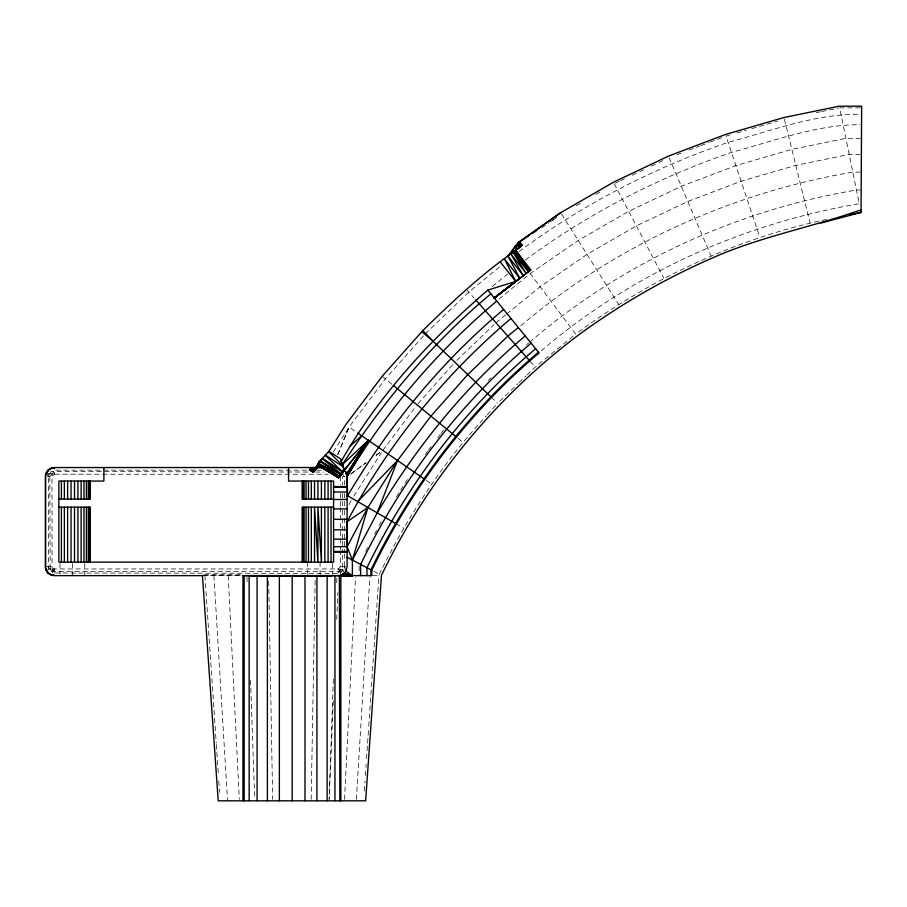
<?xml version="1.0" encoding="UTF-8"?>
<svg xmlns="http://www.w3.org/2000/svg" width="907" height="907" viewBox="0 0 907 907"><rect width="100%" height="100%" fill="white"/><g stroke="black" fill="none" stroke-linecap="round" stroke-linejoin="round"><path stroke-width="0.68" stroke-dasharray="4.54 3.4" d="M311.18 799.396L315.183 578.485M333.345 679.026L329.128 799.396L333.345 699.478M336.712 582.725L336.905 577.067M336.724 619.266L337.858 592.52M46.96 473.601L47.992 476.56L52.028 476.56L54.352 474.225L54.352 470.189L52.13 474.112L52.028 476.56L52.028 566.626L52.13 569.074L54.352 572.997L340.397 573.383L344.456 566.626L344.456 553.962M345.896 566.626L340.42 566.626L340.318 569.074L338.096 572.997L338.096 568.961L340.42 566.626L340.42 551.15M344.535 799.407L355.544 577.045M356.36 799.407L369.841 577.045M364.365 790.961L365.033 781.108M365.419 775.485L366.179 764.227M366.553 758.592L367.505 744.522M367.607 743.116L368.65 727.629M368.741 726.224L378.933 575.639M341.463 571.648L50.985 571.648L50.146 569.573L49.851 476.56L50.985 471.538L309.854 472.048M345.488 569.573L344.456 566.626L344.07 569.755L338.096 568.961L54.352 568.961L48.377 569.755L48.377 473.431L54.352 474.225L328.209 474.225M344.07 569.755L343.288 571.829L340.42 566.626M337.835 454.475L349.104 427.05L385.339 378.888L423.467 335.896M337.767 454.475L349.104 427.05L355.623 431.562M54.352 568.961L52.05 573.383L54.352 572.997L54.352 568.961L52.028 566.626L46.552 566.626M349.07 504.689L351.678 499.723M365.612 551.252L367.562 547.556M374.704 533.974L376.654 530.266M379.251 525.334L381.201 521.627M372.505 575.639L379.33 575.639L379.33 574.233C407.481 516.877 442.695 462.74 486.322 415.916M333.254 452.06L349.104 427.05M353.821 496.14L381.325 452.706M396.404 496.787L408.275 478.046M53.037 571.138L50.146 569.573L52.028 566.626M47.992 476.56L50.146 473.601L53.037 472.048L54.352 474.225M382.811 450.36L416.234 405.939M425.224 454.418L427.719 451.096M428.558 449.985L431.052 446.663M437.718 437.809L440.224 434.487M441.051 433.376L443.557 430.054M417.991 403.796L454.872 362.199M487.263 414.85L496.628 404.295M49.851 476.56L52.13 474.112M425.326 333.799L468.806 292.065L501.39 265.479M456.879 360.283L493.975 324.672M488.079 380.679L491.084 377.8M499.598 401.291L517.92 383.695M518.94 382.72L526.071 375.883M527.092 374.908L535.232 367.086L574.585 334.966M492.263 286.567L507.603 274.05M499.043 299.004L530.221 273.551L578.212 240.446L628.698 211.297L681.361 186.298L735.872 165.607L791.856 149.372L845.88 138.306L860.335 138.306M495.982 322.756L505.675 314.842M506.752 313.969L540.119 286.737L587.01 254.379L636.351 225.888L687.823 201.456L741.087 181.241L795.813 165.369L849.179 154.439L860.267 154.439M526.525 344.717L528.668 342.959M529.745 342.086C622.009 262.667 736.541 210.231 856.469 190.028L860.358 190.028M541.252 350.794C631.204 273.88 742.731 223.405 859.28 203.758L839.644 107.854L860.278 107.854M520.856 325.749C614.821 245.559 731.155 192.749 852.795 172.126L860.38 172.126M350.453 474.418L366.077 462.797M376.122 455.337L380.589 452.015M351.542 473.295L366.065 462.649M376.11 455.269L380.577 451.992M552.465 220.446L557.023 217.295M541.762 227.827L548.758 222.997M549.925 222.192L556.921 217.363M518.963 251.568C582.521 204.585 653.369 167.976 728.094 142.365C771.415 130.891 814.917 113.715 860.267 114.316M525.346 260.003C587.974 213.701 657.802 177.647 731.45 152.399C773.694 141.175 816.13 124.565 860.324 124.678M826.56 219.46C735.838 238.609 650.149 279.05 575.684 334.071L530.221 273.551M576.274 205.662L582.396 202.125M595.865 194.359L600.763 191.524M340.397 573.383L339.411 571.138L342.302 569.573L342.597 553.962M615.513 183.146L619.345 181.321M620.626 180.72L624.458 178.894M632.122 175.266L638.505 172.228M639.786 171.627L643.619 169.802M651.283 166.174L657.666 163.135M658.947 162.534L662.779 160.709M677.087 154.666L681.055 153.17M688.991 150.154L699.569 146.14M700.884 145.642L708.821 142.626M710.147 142.127L723.367 137.104M730.078 134.928L726.008 136.107L759.862 237.396M736.869 132.955L746.37 130.2M751.812 128.624L777.605 121.141M816.164 112.661L820.313 111.81M821.685 111.538L838.261 108.137M55.769 470.189L308.448 470.189M316.917 470.189L321.146 470.189M315.5 472.048L323.969 472.048M344.456 484.996L344.456 476.56L342.597 476.56L342.597 484.996M203.984 574.426L242.101 574.426M203.984 575.333L242.101 575.333M202.442 575.65L242.101 575.639M373.763 571.308L379.33 574.233M395.951 523.713L403.581 528.135M426.347 480.438L431.528 484.021M382.176 376.303L393.525 385.588M458.035 438.319L462.921 442.31M491.197 397.13L497.569 403.241M466.538 289.503L474.066 298.006M530.221 361.428L535.232 367.086M342.302 473.601L344.456 476.56M47.992 566.626L50.146 569.573M561.58 214.143L618.665 304.423M338.096 568.961L339.411 571.138M614.232 183.747L663.879 278.313M669.162 157.682L711.043 255.921M784.396 119.168L810.008 222.85M204.914 575.65L216.24 743.116M216.331 744.522L218.428 775.485M218.814 781.108L219.573 792.367M213.916 575.65L227.566 800.813M228.224 575.65L239.301 799.407M246.931 577.067L247.18 584.142M250.547 680.443L254.72 799.396M268.71 581.319L272.667 799.396M359.127 566.274L359.127 574.301M344.456 493.442L344.456 508.929M344.456 510.335L344.456 539.892M344.456 541.298L344.456 552.556M342.597 493.442L342.597 508.929M342.597 510.335L342.597 539.892M342.597 541.298L342.597 552.556M340.42 476.56L340.42 484.996M340.42 493.442L340.42 506.106M340.42 507.523L340.42 537.069M340.42 538.486L340.42 549.744M332.461 563.474L332.461 574.29M320.08 562.125L320.08 574.29M307.688 562.125L307.688 574.29M84.759 563.474L84.759 575.639M72.367 563.474L72.367 575.639M59.987 563.474L59.987 574.29"/><path stroke-width="1.36" d="M510.992 318.493C444.226 374.999 387.913 444.294 347.109 521.706L347.098 546.683L333.583 546.683M342.823 575.48L340.431 575.344L342.823 574.267L342.823 576.002L340.284 575.99M820.472 223.179L861.049 212.397L861.174 210.515L859.031 210.515C810.37 227.578 759.295 236.976 711.995 258.155C664.287 279.005 619.05 305.115 577.147 336.021C494.1 398.842 426.539 481.492 381.473 575.367L365.634 800.813L218.202 800.813L202.442 575.65M850.006 214.664L861.049 212.397L861.65 106.187L839.304 106.187L783.999 117.513L725.464 134.485L668.493 156.106L613.449 182.239L560.673 212.703L518.158 242.702L507.33 256.681M319.253 461.81L328.946 451.244L345.737 424.725L382.176 376.303L422.832 330.533C451.301 302.643 480.381 275.218 513.101 252.271L522.273 245.207L519.541 241.636M513.679 248.269L513.26 252.146L508.804 255.003M202.998 575.65L54.352 575.639C49.534 575.662 45.316 571.444 45.35 566.626L45.35 476.56C45.316 471.742 49.534 467.513 54.352 467.547L326.735 467.536M342.823 574.267L342.767 575.639L340.692 575.605M509.076 255.343L509.281 254.368M329.955 468.772L330.001 467.649M319.389 461.584L315.647 468.182L316.271 468.692L318.686 464.429M51.688 468.375L54.352 467.853L49.851 468.76L47.992 470.189L45.985 474.112L46.96 473.601M242.963 800.813L242.963 575.65L352.381 575.639L352.381 560.061L377.199 512.874L397.504 460.507L430.904 416.132L467.751 374.58L507.818 336.123L518.362 327.529M316.271 468.692L315.647 468.182L314.718 469.803L315.409 470.2L319.752 461.096L320.749 461.005L322.144 458.931M313.471 467.536L310.682 467.797L314.582 470.041L313.3 472.298L309.457 470.121L310.829 467.536M345.896 571.138L352.381 575.639L342.812 574.46L345.896 571.138L347.098 566.626L347.109 476.549L345.896 472.048L343.685 469.667M46.665 472.048L48.865 469.803L45.656 474.225L45.656 568.961L47.992 572.997L50.747 574.335M343.968 469.259L340.59 474.35L341.247 474.849L340.783 475.665L340.08 475.257L338.606 477.898L318.221 465.257L338.606 477.898M242.963 575.65L371.779 575.639L371.779 570.265C411.959 487.433 468.613 412.322 539.087 352.925L487.819 290.104C431.267 338.81 379.149 394.749 342.041 459.883L341.055 460.733L344.456 470.189L368.276 440.303L342.381 464.588C383.57 401.132 432.605 342.302 490.857 293.823M347.109 496.673L347.596 495.744C389.035 425.757 441.131 361.712 503.612 309.468M317.949 465.733L338.844 477.467L340.08 475.257M340.51 474.474L341.247 474.849L344.467 470.177M318.244 465.212L339.569 476.198L340.681 474.168M338.844 477.467L339.331 476.594M316.838 467.695L315.409 470.2L315.012 469.282M325.273 455.371L342.358 471.617L322.178 458.5L340.862 473.828L320.386 461.561L316.906 467.558C315.046 466.459 314.774 470.484 315.693 467.536L315.919 467.411M313.3 472.298L317.711 464.531M318.981 462.287L319.752 461.096L318.935 462.366M341.055 460.733L344.252 470.019L368.276 440.303L347.109 476.549L345.896 472.048L347.098 476.56C386.711 410.281 437.741 350.794 496.753 301.045M316.158 467.536L321.974 459.123M340.783 475.665L344.229 470.007L341.247 474.849M321.713 459.486L320.375 461.039L322.189 458.352L342.358 471.617M530.822 269.855L523.282 275.66L510.924 253.937L526.162 273.46L513.101 252.271L528.293 271.839L514.439 251.262L529.609 270.842L530.822 269.855L515.675 250.309L521.253 245.99M319.003 463.862L339.569 476.198M346.837 474.565L347.109 476.549L346.837 474.565L368.276 440.303L346.667 473.896L347.098 476.56L346.803 474.214L368.276 440.303M377.199 512.874C416.54 446.414 465.971 385.622 525.221 335.941M321.293 460.087L320.749 461.005L340.862 473.828M317.28 465.28L319.604 462.094M512.081 250.638L513.26 252.146L520.765 246.421L518.158 242.702L560.673 212.703M357.687 501.582L397.504 460.507L367.891 507.478L347.109 546.751L352.381 560.061L367.891 507.478L347.109 495.46M350.079 446.063L361.689 435.757M535.652 348.707C464.599 408.569 407.481 484.247 366.972 567.737L366.972 575.639M538.497 352.199C467.921 411.676 411.188 486.878 370.952 569.823L370.952 575.639M531.117 343.163C459.339 403.626 401.574 480.064 360.635 564.403L360.635 575.639M523.396 275.569L494.281 298.018L529.983 270.49L515.675 250.309M518.634 279.209L494.281 298.018L512.172 284.14M494.281 298.018L515.8 281.374M510.97 285.059L494.202 297.927L519.779 278.347L507.988 256.171L523.294 275.66M504.145 290.251L508.838 286.725M514.859 246.443L517.137 244.867M514.938 246.319L518.441 243.915M347.109 521.706L367.891 507.478L396.189 523.849M520.573 246.058L518.158 242.702L528.724 235.752M532.25 233.439L536.944 230.355M342.256 574.573L340.329 575.287M339.377 575.639L339.842 800.813M487.819 290.104L515.743 281.419L504.405 258.914L519.779 278.347M340.692 575.503L352.381 575.639L344.467 573.009L340.431 575.344L352.381 575.639M329.388 575.798L331.406 575.65L316.928 575.639L316.928 800.813M342.823 575.333L340.431 575.344L342.608 574.437L340.862 575.061L340.862 800.813M333.583 552.091L347.098 552.068M333.583 487.206L347.098 487.206M333.583 492.002L347.098 492.002M58.864 499.077L90.303 499.077L90.303 481.061M333.583 499.077L302.144 499.077L302.144 481.061M333.583 499.485L347.098 499.485M58.864 507.183L90.303 507.183L90.303 562.125M333.583 507.183L302.144 507.183L302.144 562.125M333.583 508.906L347.098 508.906M333.583 519.337L347.098 519.337M333.583 529.779L347.098 529.779M333.583 539.2L347.098 539.2M333.583 551.479L347.098 551.479M46.96 569.573L45.985 569.074L46.665 571.138L49.851 574.426L54.352 575.333L51.688 574.811M333.583 486.594L347.098 486.606M320.59 467.558L316.917 467.547L316.679 466.345M314.582 470.041L309.706 469.509L313.618 471.742L309.457 470.121M341.792 472.456L342.404 472.74L341.928 472.264M319.071 463.76L340.59 474.35L320.386 461.561M371.779 570.265L347.109 557.283M329.774 468.624L325.522 468.772L323.516 467.558M317.144 465.529L317.835 465.937M518.158 242.702L522.273 245.207M325.477 455.178L343.118 466.754M328.946 451.244L342.041 459.883M357.743 433.024L424.499 479.168M456.3 436.902L393.468 385.543M421.766 331.667L432.9 341.077L491.413 397.323M328.64 451.584L342.801 465.824M46.665 571.138L48.865 573.383M422.832 330.533L432.9 341.077M529.575 360.691L475.767 299.934M500.279 262.055L515.743 281.419M516.457 253.654L530.005 270.479L514.541 251.171M514.643 246.897L516.673 249.538L516.502 244.777M516.809 244.471L519.212 247.611L518.056 242.872L520.765 246.421M526.185 266.216L529.609 270.842M49.851 468.76L50.282 469.633M860.539 209.936L861.049 212.397M347.109 476.901L347.596 495.744M334.955 575.65L334.955 800.813M331.044 481.061L331.044 499.077M331.044 507.183L331.044 562.125M328.085 481.061L328.085 499.077M328.085 507.183L328.085 562.125M327.144 800.813L327.144 575.741L249.153 575.65L249.153 800.813M324.831 481.061L324.831 499.077M324.831 507.183L324.831 562.125M321.407 481.061L321.407 499.077M321.407 507.183L321.407 562.125L317.926 507.183L317.926 562.125L314.525 507.183L314.525 562.125M317.926 481.061L317.926 499.077M314.525 481.061L314.525 499.077M311.328 481.061L311.328 499.077M311.328 507.183L311.328 562.125M308.471 481.061L308.471 499.077M308.471 507.183L308.471 562.125M306.033 481.061L306.033 499.077M306.033 507.183L306.033 562.125M305.001 575.639L305.001 800.813M304.128 481.061L304.128 499.077M304.128 507.183L304.128 562.125M302.813 481.061L302.813 499.077M302.813 507.183L302.813 562.125M292.19 575.65L292.19 800.813M288.551 467.547L288.551 481.061L333.583 481.061L333.583 562.125L58.864 562.125L58.864 481.061L103.897 481.061L103.897 467.547M279.367 575.65L279.367 800.813M267.384 575.65L267.384 800.813M257.078 575.65L257.078 800.813M244.142 575.65L244.142 800.813M89.634 481.061L89.634 499.077M89.634 507.183L89.634 562.125M88.319 481.061L88.319 499.077M88.319 507.183L88.319 562.125M86.414 481.061L86.414 499.077M86.414 507.183L86.414 562.125M83.977 481.061L83.977 499.077M83.977 507.183L83.977 562.125M81.12 481.061L81.12 499.077M81.12 507.183L81.12 562.125M77.923 481.061L77.923 499.077M77.923 507.183L77.923 562.125M74.521 481.061L74.521 499.077M74.521 507.183L74.521 562.125M71.041 481.061L71.041 499.077M71.041 507.183L71.041 562.125M67.617 481.061L67.617 499.077M67.617 507.183L67.617 562.125M64.363 481.061L64.363 499.077M64.363 507.183L64.363 562.125M61.404 481.061L61.404 499.077M61.404 507.183L61.404 562.125M54.352 467.547L54.352 468.76"/></g></svg>
